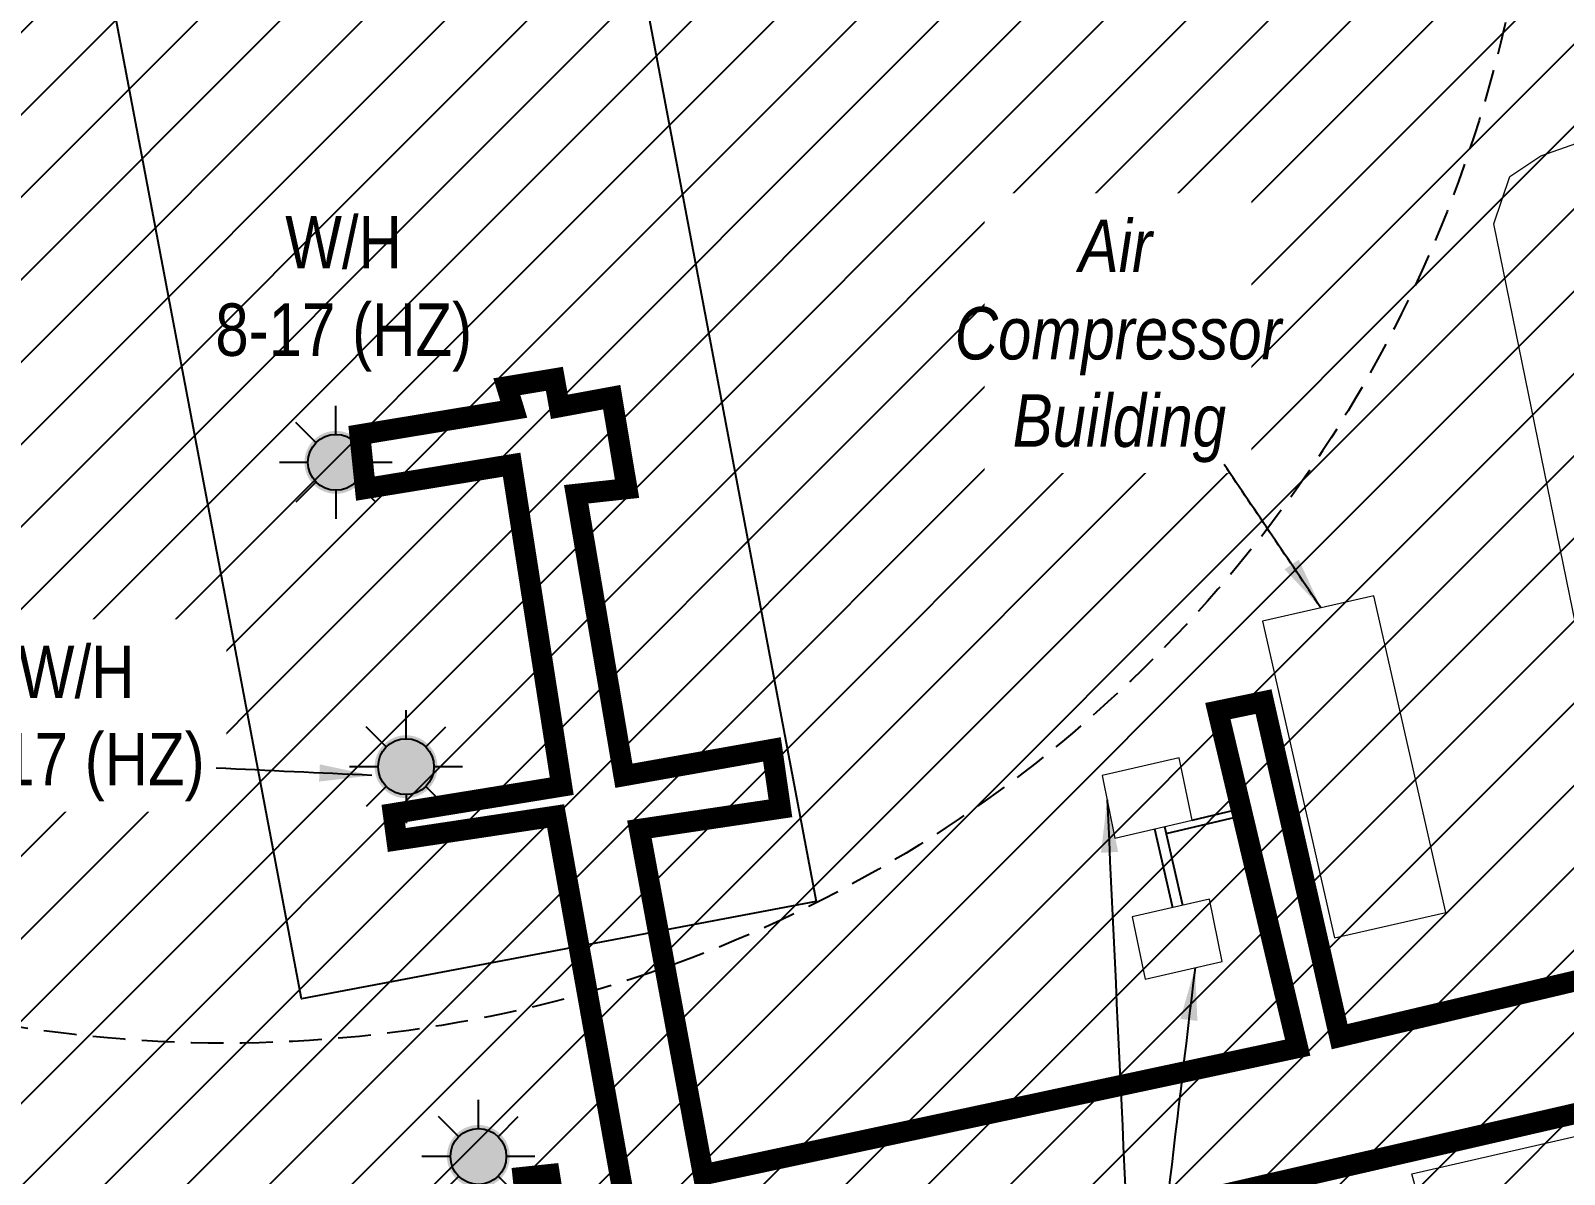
# Model space of a CAD drawing. Extents: x 407440 to 411585, y 6041728 to 6045069.
# Drawn here: x 410633.2 to 410925.8, y 6044121 to 6044339.1 of the extents above; entities that cross this region are included whole.
import ezdxf

# ---------------------------------------------------------------- set-up
doc = ezdxf.new("R2010")
doc.units = 0
doc.header["$LTSCALE"] = 5
doc.linetypes.add('foc-TIELINE', pattern=[1.875, 1.25, -0.625])
for name, color, linetype, lineweight in [('AS-GENERAL', 48, 'Continuous', 18), ('C-WS-T', 13, 'Continuous', 9), ('T-TEXT', 48, 'Continuous', 18)]:
    doc.layers.add(name, color=color, linetype=linetype, lineweight=lineweight)
for name, color, linetype in [('AS-PIPE-AG', 44, 'Continuous'), ('AS-SYMBOL', 7, 'Continuous'), ('C-WS-S', 13, 'Continuous'), ('F-RW', 190, 'Continuous'), ('P-BUFFER-PURPLE', 187, 'foc-TIELINE'), ('P-PROPOSED-EXISTING-H', 59, 'Continuous')]:
    doc.layers.add(name, color=color, linetype=linetype)
doc.styles.add('80CG', font='ARIALN.TTF', dxfattribs={"height": 10})
doc.styles.add('80L', font='ARIALN.TTF', dxfattribs={"height": 10})
doc.dimstyles.new('Compass 5 000', dxfattribs={"dimscale": 5, "dimtxt": 9, "dimasz": 2, "dimexe": 0.2, "dimexo": 0.0625, "dimgap": 0.5, "dimtad": 0, "dimtih": 1, "dimtoh": 1, "dimzin": 0, "dimdsep": 46, "dimtxsty": '80CG', "dimcen": 0.1, "dimse1": 1, "dimse2": 1, "dimclrd": 256, "dimclrt": 256, "dimaunit": 1, "dimadec": 4, "dimazin": 0, "dimtfac": 0.06, "dimtofl": 0, "dimtmove": 0, "dimatfit": 1, "dimfxl": 0.2, "dimtolj": 1, "dimtzin": 0, "dimlwd": -1, "dimarcsym": 0})

# ---------------------------------------------------------------- blocks, each defined once
blk = doc.blocks.new('asbuilt')
at = {"layer": 'AS-GENERAL', "flags": 128}
for points in [[(253, 127.22), (242.75, 177.33), (244.28, 181.83), (247.25, 183.81), (256.38, 187), (264.51, 188.2), (269.9, 186.89), (273.22, 183.5), (284.01, 133.81), (281.72, 126.7), (278.29, 124.49), (268.44, 121.28), (260.14, 121.72), (255.16, 124.38)], [(220.7, 139.41), (227.56, 109.2), (238.19, 111.62), (231.33, 141.82)], [(205.38, 124.7), (206.61, 118.73), (213.97, 120.43), (212.74, 126.39)], [(208.26, 111.21), (209.49, 105.25), (216.85, 106.94), (215.62, 112.91)], [(262, 92.91), (264.43, 82.56), (237.79, 76.19), (234.95, 86.69)]]:
    blk.add_lwpolyline(points, close=True, dxfattribs=at)
at = {"layer": 'AS-PIPE-AG'}
for p, q in [((213.97, 120.43), (218.64, 121.54)), ((211.49, 119.16), (218.79, 120.89)), ((210.38, 119.6), (212.11, 112.1)), ((211.34, 119.82), (213.07, 112.32))]:
    blk.add_line(p, q, dxfattribs=at)
at = {"layer": 'AS-PIPE-AG', "const_width": 2, "flags": 128}
for points in [[(290.75, 114.6), (228.05, 99.78), (220.79, 131.74), (216.43, 130.84), (224.05, 98.73), (167.33, 86.61), (161.23, 119.56), (174.69, 121.56), (173.88, 127.18), (159.75, 124.67), (155.2, 151.52), (160.05, 152.05), (158.59, 160.78), (153.6, 159.86), (153.12, 162.53), (148.58, 161.78), (149.24, 159.62), (134.55, 157.2), (135.08, 152.06), (149.04, 154.34), (153.82, 123.67), (137.74, 121.06), (138.08, 118.54), (153.24, 120.82), (159.88, 83.76)], [(153.3, 82.57), (152.65, 86.63), (149.14, 86.26)], [(262.51, 95.2), (169.33, 73.76)]]:
    blk.add_lwpolyline(points, dxfattribs=at)
blk = doc.blocks.new('GAS')
h = blk.add_hatch(color=255)
h.dxf.hatch_style = 1
edge = h.paths.add_edge_path()
edge.add_arc((0, 0), 0.9, 0, 360)
for p, q in [((0, 0.808), (0, 1.616)), ((-0.571, 0.571), (-1.142, 1.142)), ((0.571, 0.571), (1.142, 1.142)), ((-0.808, 0), (-1.616, 0)), ((1.616, 0), (0.808, 0)), ((-0.571, -0.571), (-1.142, -1.142)), ((0, -0.808), (0, -1.616)), ((1.142, -1.142), (0.571, -0.571))]:
    blk.add_line(p, q)
blk.add_circle((0, 0), 0.8)

msp = doc.modelspace()

# ---------------------------------------------------------------- hatches: boundary and pattern name
at = {"layer": 'P-PROPOSED-EXISTING-H'}
h = msp.add_hatch(dxfattribs=at)
h.set_pattern_fill('ANSI31', color=256, scale=3.498392, style=0)
h.set_pattern_definition([(45, (-102.852, 2739.382), (-7.854113246, 7.854113246), [])])
edge = h.paths.add_edge_path()
edge.add_line((410849.565, 6043843.767), (410381.581, 6043755.258))
edge.add_line((410381.581, 6043755.258), (409934.712, 6043670.743))
edge.add_line((409934.712, 6043670.743), (409814.106, 6044308.44))
edge.add_line((409814.106, 6044308.44), (410263.945, 6044377.375))
edge.add_line((410263.945, 6044377.375), (410794.85, 6044458.734))
edge.add_line((410794.85, 6044458.734), (411169.273, 6044565.411))
edge.add_line((411169.273, 6044565.411), (411290.002, 6043927.065))
edge.add_line((411290.002, 6043927.065), (411039.067, 6043879.607))
edge.add_arc((410922.403, 6043977.554), 152.33, 241.43508, 319.98432, ccw=False)

# ---------------------------------------------------------------- block references
at = {"layer": 'AS-SYMBOL', "color": 3, "xscale": 1.999080940010826, "yscale": 1.999080940010826, "zscale": 1.999080940010826}
msp.add_blockref('asbuilt', (410427.003, 6043947.753), dxfattribs=at)
at = {"layer": 'C-WS-S', "xscale": 6.663603133369418, "yscale": 6.663603133369418, "zscale": 6.663603133369418}
for p in [(410691.416, 6044256.736), (410704.801, 6044198.701), (410718.601, 6044124.376)]:
    msp.add_blockref('GAS', p, dxfattribs=at)

# ---------------------------------------------------------------- texts
at = {"layer": 'C-WS-T', "insert": (410668.129, 6044303.7), "char_height": 9.9954, "attachment_point": 1, "style": '80L'}
msp.add_mtext_dynamic_manual_height_columns('\\pi13.633;W/H\\P\\pi0.28951;8-17 (HZ)', width=48.40832, gutter_width=50, heights=[0], dxfattribs=at)

# ---------------------------------------------------------------- leaders
at = {"layer": 'T-TEXT', "path_type": 1}
for points in [[(410838.543, 6044192.359), (410844.359, 6044068.068)], [(410855.313, 6044160.344), (410844.359, 6044068.068)]]:
    msp.add_leader(points, dimstyle='Compass 5 000', override={"dimgap": 0.5, "dimtad": 0}, dxfattribs=at)

# ---------------------------------------------------------------- next in the draw order: texts
at = {"layer": 'C-WS-T', "insert": (410617.117, 6044221.79), "char_height": 9.9954, "attachment_point": 1, "style": '80L', "bg_fill": 2}
msp.add_mtext_dynamic_manual_height_columns('\\pi13.633;W/H\\P\\pi0.28951;9-17 (HZ)', width=48.40832, gutter_width=50, heights=[0], dxfattribs=at)
at = {"layer": 'T-TEXT', "insert": (410820.201, 6044303.022), "char_height": 9.9954, "attachment_point": 1, "style": '80L', "bg_fill": 2}
msp.add_mtext_dynamic_manual_height_columns('\\pi12.922;{\\fArial Narrow|b0|i1|c0|p34;Air \\P\\pi-10.741;Compressor \\P\\pi0.30822;Building}', width=40.82988, gutter_width=250, heights=[0], dxfattribs=at)

# ---------------------------------------------------------------- next in the draw order: linework, layer by layer
at = {"layer": 'F-RW'}
msp.add_lwpolyline([(411479.439, 6044822.427), (411317.988, 6044706.475), (410704.162, 6044590.362), (410712.485, 6044546.46), (410730.96, 6044448.552), (410746.113, 6044368.333), (410783.039, 6044172.965), (410684.829, 6044154.408), (410644.06, 6044370.117), (410632.116, 6044433.382), (410613.642, 6044531.229), (410587.404, 6044670.003), (411277.662, 6044800.571), (411479.439, 6044945.485)], dxfattribs=at)
at = {"layer": 'P-BUFFER-PURPLE'}
msp.add_circle((410670.316, 6044396.422, -0.107), 250.434, dxfattribs=at)

# ---------------------------------------------------------------- next in the draw order: leaders
at = {"layer": 'C-WS-T', "path_type": 1}
msp.add_leader([(410698.272, 6044197.036), (410668.591, 6044198.421)], dimstyle='Compass 5 000', override={"dimgap": 0.5, "dimtad": 0}, dxfattribs=at)
at = {"layer": 'T-TEXT', "path_type": 1}
msp.add_leader([(410879.34, 6044228.976), (410860.844, 6044256.345)], dimstyle='Compass 5 000', override={"dimgap": 0.5, "dimtad": 0}, dxfattribs=at)

doc.saveas('drawing.dxf')
